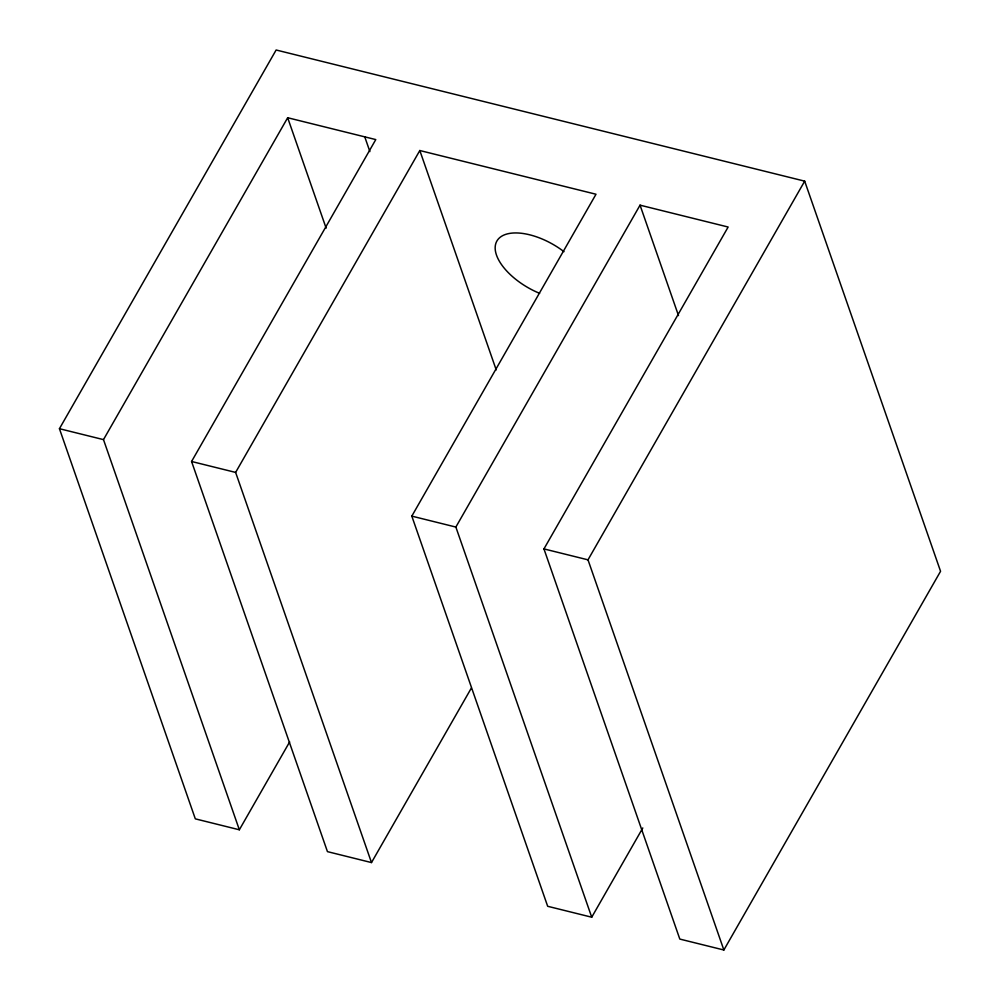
<?xml version="1.0" encoding="UTF-8"?>
<svg xmlns="http://www.w3.org/2000/svg" width="1000" height="1000" viewBox="0 0 1000 1000"><rect width="100%" height="100%" fill="white"/><g stroke="black" fill="none" stroke-linecap="round" stroke-linejoin="round"><path stroke-width="1.5" d="M59.438 428.7L276.137 50L804.688 181.15L940.562 571.3L723.863 950L679.812 939.075L543.95 548.913L728.138 227.025L640.05 205.162L455.863 527.062L591.725 917.212L547.675 906.287L411.812 516.125L596 194.237L419.812 150.525L235.625 472.413L371.488 862.575L327.45 851.637L191.575 461.488L375.775 139.588L287.675 117.737L103.488 439.625L239.35 829.788L195.312 818.85L59.438 428.7L103.488 439.625M239.35 829.788L289.662 741.875M371.488 862.575L471.325 688.1M723.863 950L588 559.837L804.688 181.15M591.725 917.212L642.8 827.95M191.575 461.488L235.625 472.413M411.812 516.125L455.863 527.062M543.95 548.913L588 559.837M640.05 205.162L678.5 315.587M419.812 150.525L496.213 369.888M364.762 136.862L369.888 151.588M287.675 117.737L326.138 228.15M539.612 293.337A50.275 24.987 29.8 0 1 496.938 240.95A50.275 24.987 29.8 0 1 563.975 251.675"/></g></svg>
